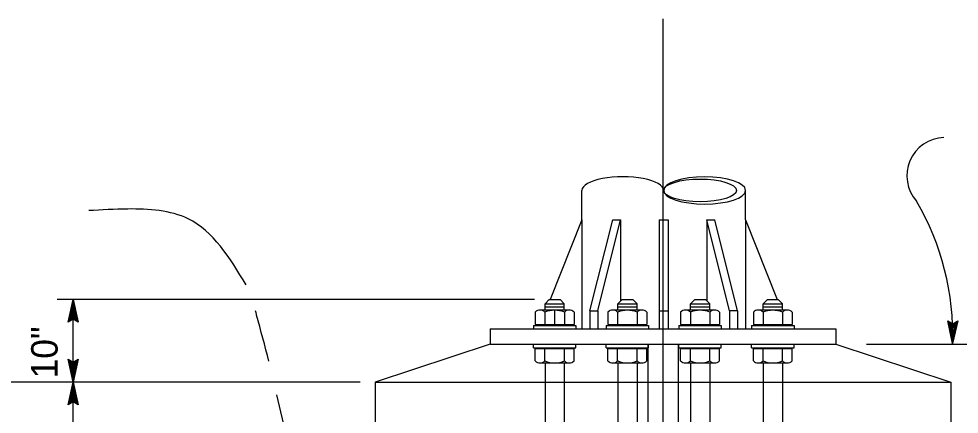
# Model space of a CAD drawing. Extents: x -894 to 866, y -476 to 714.
# Drawn here: x -586.4 to -338.1, y 304.1 to 408.4 of the extents above; entities that cross this region are included whole.
import ezdxf

# ---------------------------------------------------------------- set-up
doc = ezdxf.new("R2010")
doc.units = 0
for name, color, linetype in [('56 Stage 3 Anno', 7, 'Continuous'), ('57 Undefined', 7, 'Continuous'), ('60 Nongeo Data', 7, 'Continuous')]:
    doc.layers.add(name, color=color, linetype=linetype)

msp = doc.modelspace()

# ---------------------------------------------------------------- linework, layer by layer
at = {"layer": '56 Stage 3 Anno'}
for p, q in [((-416.29, 401.57), (-416.29, -164.59)), ((-450.23, 334.41), (-576.29, 334.41)), ((-573.37, 328.41), (-572.03, 334.41)), ((-573.02, 328.62), (-572.03, 333.03)), ((-572.03, 312.6), (-572.03, 334.41)), ((-572.03, 334.41), (-572.03, 334.41)), ((-572.03, 334.41), (-570.7, 328.41)), ((-572.03, 333.02), (-571.06, 328.64)), ((-572.66, 328.86), (-572.04, 331.64)), ((-572.31, 329.03), (-572.04, 330.26)), ((-572.04, 331.64), (-571.41, 328.82)), ((-572.04, 330.26), (-571.77, 329.05)), ((-572.03, 329.21), (-573.37, 328.41)), ((-573.37, 328.41), (-573.37, 328.41)), ((-570.7, 328.41), (-572.03, 329.21)), ((-570.7, 328.41), (-570.7, 328.41)), ((-339.82, 322.74), (-341.07, 328.76)), ((-341.07, 328.76), (-341.07, 328.76)), ((-341.07, 328.76), (-339.75, 327.94)), ((-339.8, 324.13), (-340.71, 328.52)), ((-339.78, 325.5), (-340.37, 328.33)), ((-339.76, 326.88), (-340.01, 328.09)), ((-338.4, 328.72), (-339.82, 322.74)), ((-338.76, 328.51), (-339.8, 324.12)), ((-339.12, 328.28), (-339.78, 325.5)), ((-339.47, 328.11), (-339.76, 326.88)), ((-339.75, 327.94), (-338.4, 328.72)), ((-338.4, 328.72), (-338.4, 328.72)), ((-362.52, 322.6), (-321.86, 322.6)), ((-339.82, 322.74), (-339.82, 322.74)), ((-572.03, 312.6), (-573.36, 318.6)), ((-573.36, 318.6), (-573.36, 318.6)), ((-573.36, 318.6), (-572.03, 317.8)), ((-572.04, 313.99), (-573.01, 318.36)), ((-572.03, 315.36), (-572.66, 318.18)), ((-572.03, 316.74), (-572.3, 317.95)), ((-572.03, 317.8), (-570.69, 318.6)), ((-570.69, 318.6), (-572.03, 312.6)), ((-571.05, 318.38), (-572.03, 313.98)), ((-571.41, 318.15), (-572.03, 315.36)), ((-571.76, 317.97), (-572.03, 316.74)), ((-570.69, 318.6), (-570.69, 318.6)), ((-496.29, 312.6), (-645.53, 312.6)), ((-573.37, 306.6), (-572.03, 312.6)), ((-573.37, 306.6), (-572.03, 312.6)), ((-573.02, 306.81), (-572.03, 311.22)), ((-573.02, 306.81), (-572.03, 311.22)), ((-572.03, 175.4), (-572.03, 312.6)), ((-572.03, 312.6), (-572.03, 312.6)), ((-572.03, 312.6), (-570.7, 306.6)), ((-572.03, 312.6), (-572.03, 312.6)), ((-572.03, 312.6), (-570.7, 306.6)), ((-572.03, 312.6), (-572.03, 312.6)), ((-572.03, 311.21), (-571.06, 306.83)), ((-572.03, 311.21), (-571.06, 306.83)), ((-572.66, 307.05), (-572.04, 309.83)), ((-572.66, 307.05), (-572.04, 309.83)), ((-572.31, 307.22), (-572.04, 308.45)), ((-572.31, 307.22), (-572.04, 308.45)), ((-572.04, 309.83), (-571.41, 307.01)), ((-572.04, 309.83), (-571.41, 307.01)), ((-572.04, 308.45), (-571.77, 307.24)), ((-572.04, 308.45), (-571.77, 307.24)), ((-501.46, 239.3), (-518.29, 309.18)), ((-572.03, 307.4), (-573.37, 306.6)), ((-572.03, 307.4), (-573.37, 306.6)), ((-573.37, 306.6), (-573.37, 306.6)), ((-573.37, 306.6), (-573.37, 306.6)), ((-570.7, 306.6), (-572.03, 307.4)), ((-570.7, 306.6), (-572.03, 307.4)), ((-570.7, 306.6), (-570.7, 306.6)), ((-570.7, 306.6), (-570.7, 306.6))]:
    msp.add_line(p, q, dxfattribs=at)
msp.add_lwpolyline([(-416.29, 408.41), (-416.29, -163.98)], dxfattribs=at)
for centre, radius, start, end in [((-341.76, 366.99), 10.13, 92.1288, 221.5425), ((-409.27, 325.09), 69.49, 358.0649, 30.4194)]:
    msp.add_arc(centre, radius, start, end, dxfattribs=at)
for points in [[(-526.36, 338.27), (-541.66, 355.66), (-557.58, 358.24), (-567.91, 357.81)], [(-520.36, 318.08), (-523.58, 330.25), (-523.9, 331.41)]]:
    msp.add_spline(points, degree=3, dxfattribs=at)
at = {"layer": '60 Nongeo Data'}
for p, q in [((-437.69, 355.4), (-437.69, 363.15)), ((-394.49, 355.4), (-394.49, 363.15)), ((-437.69, 355.4), (-446.09, 334.41)), ((-437.69, 355.4), (-437.69, 326.6)), ((-435.57, 331.4), (-429.57, 355.4)), ((-433.49, 331.4), (-427.49, 355.4)), ((-429.57, 355.4), (-427.49, 355.4)), ((-427.49, 355.4), (-427.49, 334.02)), ((-417.29, 355.4), (-417.29, 326.6)), ((-417.29, 355.4), (-414.89, 355.4)), ((-414.89, 355.4), (-414.89, 326.6)), ((-404.69, 355.4), (-402.62, 355.4)), ((-398.69, 331.4), (-404.69, 355.4)), ((-404.69, 355.4), (-404.69, 334.02)), ((-396.62, 331.4), (-402.62, 355.4)), ((-394.49, 355.4), (-394.49, 326.6)), ((-394.49, 355.4), (-386.1, 334.41)), ((-446.31, 334.41), (-447.44, 333.27)), ((-447.44, 331.57), (-447.44, 333.27)), ((-447.44, 333.27), (-442.34, 333.27)), ((-446.31, 334.41), (-443.48, 334.41)), ((-443.48, 334.41), (-442.34, 333.27)), ((-442.34, 331.57), (-442.34, 333.27)), ((-427.11, 334.41), (-428.24, 333.27)), ((-428.24, 331.57), (-428.24, 333.27)), ((-428.24, 333.27), (-423.14, 333.27)), ((-427.11, 334.41), (-424.28, 334.41)), ((-424.28, 334.41), (-423.14, 333.27)), ((-423.14, 331.57), (-423.14, 333.27)), ((-407.91, 334.41), (-409.04, 333.27)), ((-409.04, 331.57), (-409.04, 333.27)), ((-409.04, 333.27), (-403.94, 333.27)), ((-407.91, 334.41), (-405.08, 334.41)), ((-405.08, 334.41), (-403.94, 333.27)), ((-403.94, 331.57), (-403.94, 333.27)), ((-388.71, 334.41), (-389.84, 333.27)), ((-389.84, 331.57), (-389.84, 333.27)), ((-389.84, 333.27), (-384.74, 333.27)), ((-388.71, 334.41), (-385.88, 334.41)), ((-385.88, 334.41), (-384.74, 333.27)), ((-384.74, 331.57), (-384.74, 333.27)), ((-450.02, 331.05), (-450.02, 327.78)), ((-441.05, 331.57), (-448.74, 331.57)), ((-447.46, 331.05), (-447.46, 327.78)), ((-447.44, 332.45), (-442.34, 332.45)), ((-444.89, 331.4), (-444.89, 327.78)), ((-442.33, 331.05), (-442.33, 327.78)), ((-439.76, 331.05), (-439.76, 327.78)), ((-435.57, 331.4), (-433.49, 331.4)), ((-435.57, 331.4), (-435.57, 326.6)), ((-433.49, 331.4), (-433.49, 326.6)), ((-430.82, 331.05), (-430.82, 327.78)), ((-421.85, 331.57), (-429.54, 331.57)), ((-428.26, 331.05), (-428.26, 327.78)), ((-428.24, 332.45), (-423.14, 332.45)), ((-423.13, 331.05), (-423.13, 327.78)), ((-420.56, 331.05), (-420.56, 327.78)), ((-417.29, 331.4), (-414.89, 331.4)), ((-411.62, 331.05), (-411.62, 327.78)), ((-402.65, 331.57), (-410.34, 331.57)), ((-409.06, 331.05), (-409.06, 327.78)), ((-409.04, 332.45), (-403.94, 332.45)), ((-403.93, 331.05), (-403.93, 327.78)), ((-401.36, 331.05), (-401.36, 327.78)), ((-396.62, 331.4), (-398.69, 331.4)), ((-398.69, 331.4), (-398.69, 326.6)), ((-396.62, 331.4), (-396.62, 326.6)), ((-392.42, 331.05), (-392.42, 327.78)), ((-383.45, 331.57), (-391.14, 331.57)), ((-389.86, 331.05), (-389.86, 327.78)), ((-389.84, 332.45), (-384.74, 332.45)), ((-384.73, 331.05), (-384.73, 327.78)), ((-382.16, 331.05), (-382.16, 327.78)), ((-450.02, 327.78), (-439.76, 327.78)), ((-430.82, 327.78), (-420.56, 327.78)), ((-411.62, 327.78), (-401.36, 327.78)), ((-392.42, 327.78), (-382.16, 327.78)), ((-461.96, 326.6), (-370.62, 326.6)), ((-461.96, 326.6), (-461.96, 322.6)), ((-450.5, 327.54), (-439.29, 327.54)), ((-450.5, 327.54), (-450.5, 326.6)), ((-439.29, 327.54), (-439.29, 326.6)), ((-431.3, 327.54), (-420.09, 327.54)), ((-431.3, 327.54), (-431.3, 326.6)), ((-420.09, 327.54), (-420.09, 326.6)), ((-412.1, 327.54), (-400.89, 327.54)), ((-412.1, 327.54), (-412.1, 326.6)), ((-400.89, 327.54), (-400.89, 326.6)), ((-392.9, 327.54), (-381.69, 327.54)), ((-392.9, 327.54), (-392.9, 326.6)), ((-381.69, 327.54), (-381.69, 326.6)), ((-370.62, 326.6), (-370.62, 322.6)), ((-461.96, 322.6), (-492.29, 312.6)), ((-461.96, 322.6), (-370.62, 322.6)), ((-450.5, 321.66), (-450.5, 322.61)), ((-450.5, 321.66), (-439.29, 321.66)), ((-450.02, 318.15), (-450.02, 321.43)), ((-450.02, 321.43), (-439.76, 321.43)), ((-447.46, 318.15), (-447.46, 321.43)), ((-442.33, 318.15), (-442.33, 321.43)), ((-439.76, 318.15), (-439.76, 321.43)), ((-439.29, 321.66), (-439.29, 322.61)), ((-431.3, 321.66), (-431.3, 322.61)), ((-431.3, 321.66), (-420.09, 321.66)), ((-430.82, 318.15), (-430.82, 321.43)), ((-430.82, 321.43), (-420.56, 321.43)), ((-428.26, 318.15), (-428.26, 321.43)), ((-423.13, 318.15), (-423.13, 321.43)), ((-420.56, 318.15), (-420.56, 321.43)), ((-420.29, 322.6), (-420.29, 261.01)), ((-420.09, 321.66), (-420.09, 322.61)), ((-412.29, 322.6), (-412.29, 261.01)), ((-412.1, 321.66), (-412.1, 322.61)), ((-412.1, 321.66), (-400.89, 321.66)), ((-411.62, 318.15), (-411.62, 321.43)), ((-411.62, 321.43), (-401.36, 321.43)), ((-409.06, 318.15), (-409.06, 321.43)), ((-403.93, 318.15), (-403.93, 321.43)), ((-401.36, 318.15), (-401.36, 321.43)), ((-400.89, 321.66), (-400.89, 322.61)), ((-392.9, 321.66), (-392.9, 322.61)), ((-392.9, 321.66), (-381.69, 321.66)), ((-392.42, 318.15), (-392.42, 321.43)), ((-392.42, 321.43), (-382.16, 321.43)), ((-389.86, 318.15), (-389.86, 321.43)), ((-384.73, 318.15), (-384.73, 321.43)), ((-382.16, 318.15), (-382.16, 321.43)), ((-381.69, 321.66), (-381.69, 322.61)), ((-370.62, 322.6), (-340.29, 312.6)), ((-448.74, 317.63), (-441.05, 317.63)), ((-447.44, 317.63), (-447.44, 134.87)), ((-442.34, 317.63), (-442.34, 134.87)), ((-429.54, 317.63), (-421.85, 317.63)), ((-428.24, 317.63), (-428.24, 134.87)), ((-423.14, 317.63), (-423.14, 134.87)), ((-410.34, 317.63), (-402.65, 317.63)), ((-409.04, 317.63), (-409.04, 134.87)), ((-403.94, 317.63), (-403.94, 134.87)), ((-391.14, 317.63), (-383.45, 317.63)), ((-389.84, 317.63), (-389.84, 134.87)), ((-384.74, 317.63), (-384.74, 134.87)), ((-492.29, 312.6), (-492.29, 12.6)), ((-492.29, 312.6), (-340.29, 312.6)), ((-340.29, 312.6), (-340.29, 12.6))]:
    msp.add_line(p, q, dxfattribs=at)
for centre, radius, start, end in [((-448.74, 329.73), 1.84, 45.9647, 134.0353), ((-444.89, 324.6), 6.94, 68.3259, 111.6741), ((-441.05, 329.73), 1.84, 45.9647, 134.0353), ((-429.54, 329.73), 1.84, 45.9647, 134.0353), ((-425.69, 324.6), 6.94, 68.3259, 111.6741), ((-421.85, 329.73), 1.84, 45.9647, 134.0353), ((-410.34, 329.73), 1.84, 45.9647, 134.0353), ((-406.49, 324.6), 6.94, 68.3259, 111.6741), ((-402.65, 329.73), 1.84, 45.9647, 134.0353), ((-391.14, 329.73), 1.84, 45.9647, 134.0353), ((-387.29, 324.6), 6.94, 68.3259, 111.6741), ((-383.45, 329.73), 1.84, 45.9647, 134.0353), ((-448.74, 319.47), 1.84, 225.9647, 314.0353), ((-444.89, 324.6), 6.94, 248.3259, 291.6741), ((-441.05, 319.47), 1.84, 225.9647, 314.0353), ((-429.54, 319.47), 1.84, 225.9647, 314.0353), ((-425.69, 324.6), 6.94, 248.3259, 291.6741), ((-421.85, 319.47), 1.84, 225.9647, 314.0353), ((-410.34, 319.47), 1.84, 225.9647, 314.0353), ((-406.49, 324.6), 6.94, 248.3259, 291.6741), ((-402.65, 319.47), 1.84, 225.9647, 314.0353), ((-391.14, 319.47), 1.84, 225.9647, 314.0353), ((-387.29, 324.6), 6.94, 248.3259, 291.6741), ((-383.45, 319.47), 1.84, 225.9647, 314.0353)]:
    msp.add_arc(centre, radius, start, end, dxfattribs=at)
for centre, major_axis, start_param, end_param in [((-426.89, 363.15), (10.8, 0), 0, 3.141593), ((-405.29, 363.15), (-10.8, 0), 3.141593, 6.283185), ((-405.29, 363.15), (10.8, 0), 3.141593, 6.283185)]:
    msp.add_ellipse(centre, major_axis=major_axis, ratio=0.333333, start_param=start_param, end_param=end_param, dxfattribs=at)
msp.add_ellipse((-406.49, 363.15), major_axis=(9.6, 0), ratio=0.3125, dxfattribs=at)

# ---------------------------------------------------------------- texts
at = {"layer": '57 Undefined'}
msp.add_text('10"', height=7, rotation=90, dxfattribs=at).set_placement((-576.13, 313.53))

doc.saveas('drawing.dxf')
